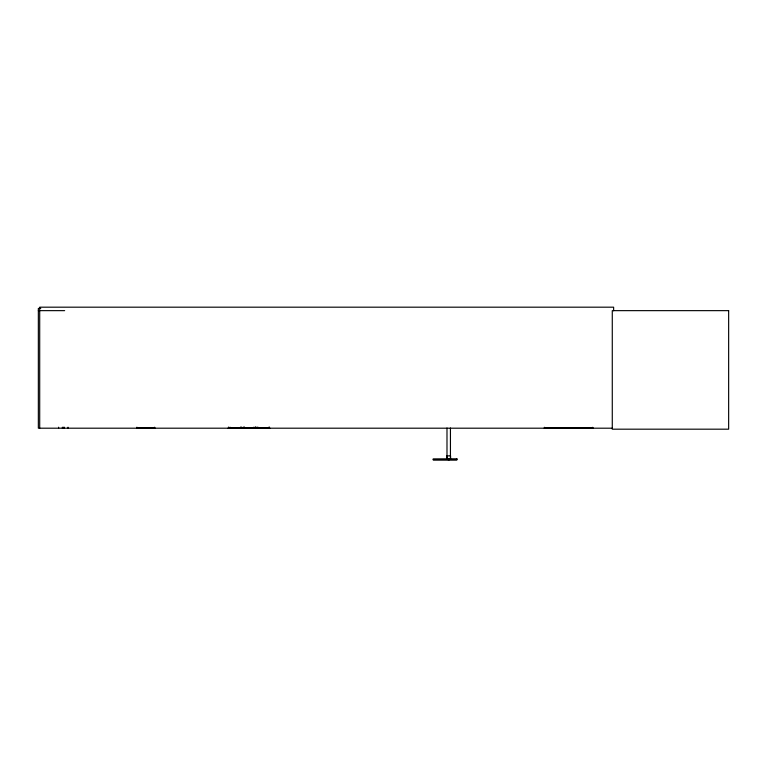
<?xml version="1.0" encoding="UTF-8"?>
<svg xmlns="http://www.w3.org/2000/svg" width="767" height="767" viewBox="0 0 767 767"><rect width="100%" height="100%" fill="white"/><g stroke="black" fill="none" stroke-linecap="round" stroke-linejoin="round"><path stroke-width="1.15" d="M136.9 427.209L136.91 428.197L154.685 427.957M136.91 428.101L154.685 428.044M243.628 427.957L243.705 427.209M227.972 428.197L269.984 428.197M228.547 427.296L228.47 428.072M256.974 428.044L256.993 427.296M244.155 428.072L244.232 427.296M40.747 308.42L38.35 308.42L38.35 428.197L612.43 428.197M38.35 310.645L64.658 310.645M544.503 427.641L576.65 427.641L576.65 428.168M544.388 427.765L592.728 427.718M228.547 427.957L269.514 428.072M544.436 427.9L577.005 427.909M544.388 428.12L592.728 428.111M433.202 459.749L456.911 459.749M269.15 428.072L269.064 427.296M240.646 428.044L240.617 427.296M255.238 428.072L255.162 427.296M255.766 427.957L255.775 427.209M613.629 310.779L613.629 307.183L39.702 307.183L39.702 428.197M592.69 427.372L592.613 428.178M592.546 427.42L592.546 428.197M576.976 427.679L576.976 428.197M576.621 427.641L576.583 428.187M544.858 427.679L544.858 428.197M544.57 427.372L544.532 428.168M544.503 427.392L544.388 428.197M450.565 458.819L450.565 455.857L446.864 455.857L446.864 458.819M450.44 428.005L450.44 458.819M449.203 458.819L449.203 459.817M448.216 458.819L448.216 459.817M446.988 428.005L446.988 458.819M269.351 427.209L269.351 428.197M268.987 427.209L268.987 428.197M257.98 427.209L257.98 428.197M257.079 427.209L257.079 428.197M255.679 427.209L255.708 428.197M255.085 427.209L255.085 428.197M253.743 427.209L253.743 428.197M244.309 427.209L244.309 428.197M243.868 427.209L243.868 428.197M241.835 427.209L241.835 428.197M241.413 427.209L241.413 428.197M240.541 427.209L240.541 428.197M230.042 427.209L230.042 428.197M228.633 427.209L228.633 428.197M154.685 427.209L154.694 428.197M68.004 427.209L68.004 428.197M64.313 427.209L64.313 428.197M63.373 427.209L63.373 428.197M62.367 427.209L62.367 428.197M58.608 427.209L58.608 428.197M728.65 310.645L612.277 310.645L612.277 429.184L728.65 429.184L728.65 310.645M456.911 458.819L433.202 458.887L433.202 459.817L456.911 459.817L456.911 458.819"/></g></svg>
